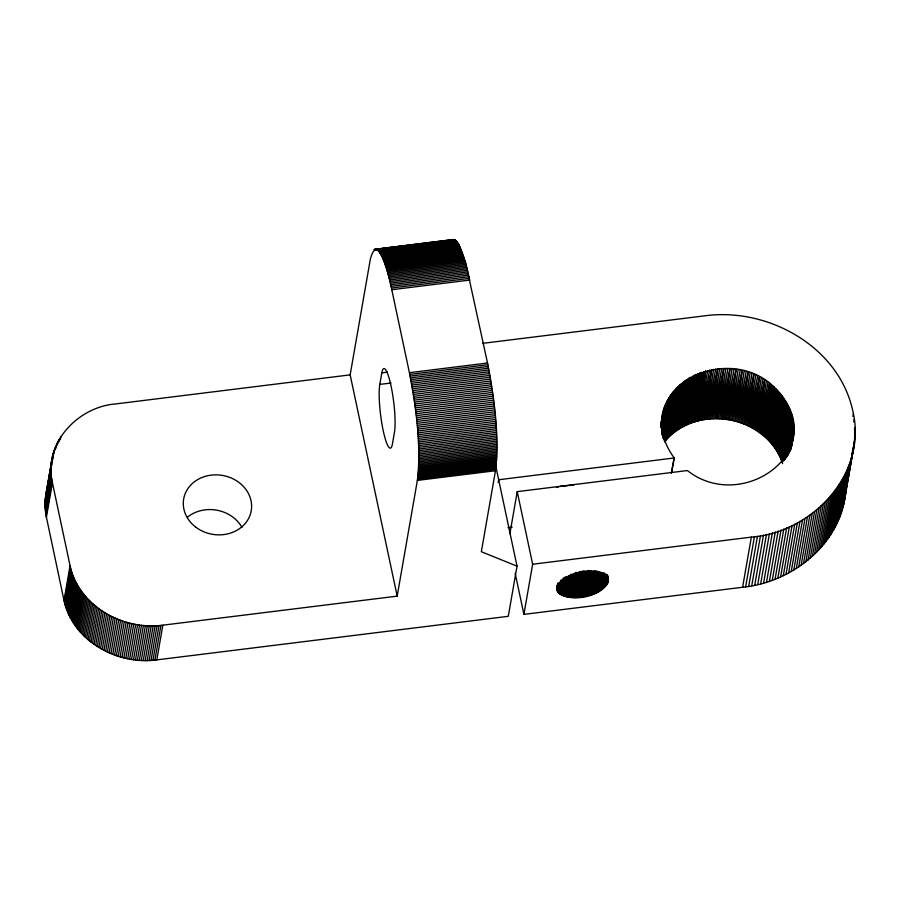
<?xml version="1.0" encoding="UTF-8"?>
<svg xmlns="http://www.w3.org/2000/svg" width="900" height="900" viewBox="0 0 900 900"><rect width="100%" height="100%" fill="white"/><g stroke="black" fill="none" stroke-linecap="round" stroke-linejoin="round"><path stroke-width="1.35" d="M397.181 596.126L417.375 480.409C421.436 444.442 416.093 408.037 409.41 372.69L391.781 289.721C390.611 283.106 378.428 228.296 370.35 259.155L350.156 374.873L397.181 596.126L162.855 625.174C123.356 630.697 78.806 606.206 70.054 565.706L52.425 482.749C42.964 443.632 77.805 406.71 115.841 403.92L350.156 374.873M47.115 488.61L45.045 502.076L45.742 514.058L64.001 600.424C72.742 640.924 117.304 665.415 156.803 659.88L508.286 616.309L517.028 566.168L481.343 551.722L495.484 470.723C499.545 434.756 494.201 398.351 487.519 363.015L465.728 263.002L458.651 244.249L455.366 240.097L452.452 239.771M608.467 580.635C602.865 562.59 560.048 572.512 556.751 588.881C563.704 606.488 613.609 596.104 607.342 574.965M846.034 488.498C843.12 541.89 793.721 582.356 742.601 587.261L523.901 614.374L532.654 564.233L751.354 537.12C812.205 532.665 867.949 473.58 852.817 411.007C838.811 346.207 767.531 307.035 704.329 315.877L482.569 343.361M509.895 533.644L517.23 491.636L687.375 470.543C743.265 514.688 833.434 448.526 775.665 388.598C727.335 337.95 626.006 390.814 674.201 457.988L671.602 472.894M664.751 440.527L673.447 391.522L665.393 440.809L674.64 390.094L666.304 439.762L675.889 388.699L668.216 437.704L677.194 387.338L669.206 436.714L678.533 386.021L670.23 435.735L679.939 384.739L672.367 433.868L681.379 383.501L673.47 432.956L682.875 382.298L674.595 432.079L684.405 381.15L676.924 430.391L685.98 380.036L678.127 429.593L687.6 378.979L679.342 428.816L689.254 377.966L681.851 427.331L690.952 376.999L683.134 426.634L692.685 376.076L684.439 425.959L694.451 375.199L687.105 424.699L696.251 374.389L688.466 424.114L698.085 373.613L689.839 423.551L699.941 372.904L692.64 422.527L701.831 372.24L694.069 422.055L703.744 371.621L695.498 421.616L705.679 371.07L698.411 420.829L707.636 370.564L699.885 420.48L709.616 370.114L701.37 420.154L711.607 369.731L704.363 419.614L713.621 369.394L705.87 419.389L715.646 369.113L707.389 419.197L717.671 368.887L710.438 418.905L719.707 368.719L711.967 418.804L721.755 368.606L713.509 418.736L723.803 368.561L716.591 418.691C697.028 418.455 676.879 426.386 664.515 441.889M729.967 368.73L722.768 418.995L716.591 418.691L725.85 368.561L718.133 418.725L727.909 368.618L719.685 418.781L729.967 368.73L721.226 418.871M783.045 460.822L791.01 412.414L782.156 462.262L790.391 410.67L781.189 459.652L789.705 408.938L780.649 458.359L788.962 407.228L780.075 457.076L788.153 405.529L778.826 454.545L787.298 403.864L778.163 453.296L786.375 402.21L777.454 452.059L785.396 400.579L775.957 449.64L784.373 398.981L775.159 448.436L783.281 397.406L774.326 447.266L782.145 395.854L772.571 444.96L780.941 394.335L771.66 443.835L779.704 392.85L770.715 442.721L778.41 391.399L768.735 440.561L777.06 389.981L767.7 439.504L775.665 388.598L766.643 438.48L774.236 387.248L764.449 436.478L772.751 385.942L763.312 435.51L771.221 384.671L762.154 434.565L769.646 383.445L759.769 432.743L768.038 382.252L758.543 431.876L766.395 381.105L757.294 431.021L764.707 380.014L754.74 429.401L762.986 378.956L753.424 428.625L761.231 377.944L752.096 427.882L759.442 376.988L749.385 426.465L757.62 376.065L748.012 425.801L755.775 375.21L746.617 425.171L753.896 374.389L743.783 423.979L751.995 373.624L742.342 423.428L750.071 372.915L740.891 422.899L748.125 372.251L737.944 421.942L746.168 371.644L736.459 421.515L744.176 371.093L734.974 421.11L742.185 370.586L731.959 420.401L740.171 370.136L730.44 420.086L738.146 369.743L728.91 419.805L725.85 419.344L734.062 369.124L724.309 419.152L732.015 368.899L722.768 418.995L725.85 419.344L736.11 369.405L728.91 419.805C752.681 423.743 775.17 440.123 782.595 463.59M785.014 459.428L792.067 415.935L783.754 460.834L791.572 414.169L783.09 460.834M663.176 438.39L670.185 396.011L662.962 436.849M661.939 433.541L667.429 400.77L661.916 432.079M785.835 457.853L792.506 417.713L785.126 459.495M663.761 438.581L671.209 394.481L663.289 438.368M788.31 453.555L793.44 423.101L787.748 455.445M661.5 427.579L665.212 405.765L661.387 427.534M661.883 427.466L665.887 404.077L661.748 427.41M662.434 433.575L668.284 399.161L661.905 434.835M786.577 456.548L792.889 419.501L785.959 457.942M788.692 453.724L793.631 424.901L788.479 453.735M790.256 449.291L793.8 428.512L790.02 450.09M662.209 418.039L661.005 424.957L663.536 410.94L660.96 425.914M662.895 434.036L669.206 397.575L662.389 434.902M664.121 440.28L672.3 392.985L663.863 438.57M667.249 438.716L675.889 388.699M671.288 434.79L679.939 384.739M675.742 431.224L684.405 381.15M680.591 428.062L689.254 377.966M756.023 430.2L764.707 380.014M760.972 433.642L769.646 383.445M765.562 437.468L774.236 387.248M769.736 441.63L778.41 391.399M773.471 446.108L782.145 395.854M776.722 450.844L785.396 400.579M779.467 455.805L788.153 405.529M781.695 460.957L790.391 410.67M786.623 457.088L787.084 454.387M791.258 446.827L793.586 433.912L791.235 447.39M45.697 495.281L52.042 458.887M45.281 498.668L52.751 455.546M45.135 500.366L53.167 453.892M45.045 502.076L53.64 452.25M51.356 466.65L51.829 463.973M52.29 461.306L54.157 450.619M45 503.786L51.064 469.069M54.023 453.015L54.72 449.01M45 505.496L51.064 470.779M54.866 450.079L55.328 447.401M45.056 507.206L51.109 472.489M45.157 508.928L51.21 474.21M55.98 448.256L56.678 444.251M45.304 510.637L51.356 475.92M56.959 445.365L57.42 442.699M45.495 512.347L51.559 477.63M57.746 443.835L58.208 441.169M45.742 514.058L51.795 479.34M58.579 442.316L59.04 439.65M46.024 515.756L52.087 481.039M59.445 440.831L59.917 438.154M46.361 517.455L52.425 482.749M60.367 439.358L60.829 436.68M64.001 600.424L70.054 565.706M64.384 602.123L70.436 567.405M64.811 603.81L70.875 569.092M65.295 605.486L71.347 570.769M65.812 607.163L71.876 572.445M66.386 608.816L72.439 574.099M67.005 610.47L73.058 575.752M67.657 612.101L73.721 577.395M68.366 613.732L74.43 579.015M69.12 615.341L75.172 580.624M69.907 616.939L75.971 582.221M70.751 618.514L76.804 583.796M71.629 620.077L77.681 585.36M72.551 621.63L78.604 586.913M73.519 623.149L79.571 588.442M74.52 624.656L80.584 589.95M75.566 626.153L81.63 591.435M76.657 627.615L82.71 592.898M77.782 629.055L83.835 594.349M78.941 630.484L85.005 595.766M80.145 631.879L86.209 597.161M81.394 633.251L87.446 598.534M82.665 634.59L88.729 599.884M83.981 635.918L90.034 601.2M85.32 637.211L91.384 602.494M86.704 638.471L92.767 603.754M88.121 639.709L94.185 604.991M89.573 640.913L95.625 606.195M91.046 642.094L97.11 607.376M92.565 643.241L98.617 608.524M94.095 644.355L100.159 609.637M95.67 645.435L101.722 610.717M97.267 646.481L103.32 611.764M98.888 647.494L104.951 612.776M100.541 648.472L106.594 613.766M102.218 649.418L108.27 614.711M103.916 650.329L109.969 615.623M105.638 651.206L111.69 616.489M107.381 652.05L113.434 617.332M109.147 652.849L115.2 618.131M110.925 653.614L116.989 618.896M112.736 654.334L118.789 619.627M114.559 655.02L120.611 620.314M116.392 655.673L122.456 620.955M118.249 656.28L124.301 621.574M120.116 656.854L126.169 622.136M121.995 657.383L128.047 622.676M123.885 657.877L129.949 623.16M125.786 658.327L131.85 623.61M127.71 658.732L133.763 624.026M129.623 659.104L135.686 624.386M131.558 659.43L137.621 624.712M133.493 659.722L139.556 625.005M135.439 659.959L141.491 625.252M137.385 660.161L143.438 625.455M139.331 660.33L145.384 625.613M141.278 660.442L147.341 625.725M143.235 660.521L149.287 625.804M145.181 660.555L151.234 625.837M147.127 660.555L153.191 625.837M149.074 660.499L155.126 625.781M151.009 660.409L157.072 625.691M152.955 660.274L159.007 625.556M154.879 660.105L160.942 625.387M156.803 659.88L162.855 625.174M381.825 372.836A34.301 5.569 82.9 0 1 391.039 385.976A34.301 5.569 82.9 0 1 394.459 432.293L392.445 443.869A34.301 5.569 82.9 0 1 383.231 430.729A34.301 5.569 82.9 0 1 379.8 384.412L381.825 372.836L387.405 372.15M498.195 482.456L498.668 479.745L674.201 457.988L671.254 472.95M661.016 424.406L662.749 414.461M660.994 424.822L663.109 412.695L661.174 423.765M661.084 425.329L661.793 421.211M661.072 427.702L664.594 407.464L660.96 427.084L664.031 409.196L661.14 425.655M661.95 429.412L666.63 402.412L661.894 428.692M685.766 425.317L694.451 375.199M691.234 423.022L699.941 372.904M696.949 421.2L705.679 371.07M702.855 419.873L711.607 369.731M708.908 419.029L717.671 368.887M715.05 418.702L723.803 368.561M727.38 419.558L736.11 369.405M733.466 420.739L742.185 370.586M739.418 422.415L748.125 372.251M745.2 424.564L753.896 374.389M750.758 427.162L759.442 376.988M742.601 587.261L751.354 537.12M745.661 586.856L754.414 536.704M748.71 586.373L757.462 536.231M751.736 585.821L760.489 535.68M754.74 585.214L763.492 535.072M757.721 584.539L766.474 534.398M760.68 583.796L769.433 533.655M784.541 459.439L792.067 415.935M763.616 582.986L772.369 532.845M787.298 455.299L793.192 421.301L786.577 457.155M766.53 582.12L775.283 531.967M789.491 451.192L793.744 426.713L789.334 451.192M790.504 449.865L791.449 444.465M791.123 447.086L793.721 432.113L790.459 450M791.393 447.334L793.395 435.701L791.831 444.78M769.41 581.186L778.163 531.034M772.268 580.185L781.02 530.044M775.08 579.127L783.832 528.986M777.87 578.002L786.623 527.861M780.615 576.821L789.367 526.68M783.326 575.584L792.079 525.431M786.004 574.279L794.756 524.137M788.636 572.918L797.389 522.776M791.224 571.5L799.976 521.347M793.778 570.015L802.53 519.874M796.275 568.485L805.028 518.344M798.739 566.899L807.491 516.757M801.146 565.256L809.899 515.115M803.509 563.558L812.261 513.416M805.815 561.814L814.567 511.673M808.065 560.014L816.817 509.873M810.27 558.169L819.023 508.016M812.419 556.267L821.171 506.126M814.511 554.321L823.264 504.18M816.548 552.33L825.3 502.178M818.528 550.283L827.269 500.141M820.44 548.201L829.192 498.06M822.296 546.075L831.049 495.934M824.085 543.904L832.837 493.762M825.817 541.699L834.57 491.558M827.482 539.449L836.235 489.308M829.08 537.165L837.832 487.024M830.61 534.847L839.363 484.695M832.072 532.485L840.825 482.344M852.885 416.43L853.357 413.719M833.479 530.1L842.231 479.947M834.806 527.67L843.559 477.529M853.729 421.897L854.201 419.186M836.066 525.217L844.819 475.076M837.248 522.731L846 472.59M838.373 520.222L847.125 470.081M854.438 430.11L854.91 427.399M839.419 517.691L848.171 467.539M854.516 432.855L854.989 430.144M840.386 515.126L849.139 464.985M854.528 435.589L855 432.889M841.286 512.539L850.039 462.397M854.46 438.334L854.933 435.623M842.119 509.929L850.871 459.787M848.16 476.291L848.633 473.58M849.105 470.869L849.577 468.169M850.05 465.457L850.523 462.746M850.995 460.035L851.467 457.324M851.94 454.613L853.121 447.84M853.594 445.129L854.786 438.345M842.873 507.308L854.561 441.067M843.548 504.664L854.258 443.779M844.155 501.998L853.886 446.49M556.436 487.496L558.889 486.776M560.137 486.461L573.863 484.92M374.647 249.3L453.69 239.445M374.344 249.458L454.343 239.569M374.051 249.66L454.68 239.692M375.154 249.739L455.017 239.873M377.257 249.784L455.366 240.097M377.606 250.054L455.715 240.379M377.955 250.38L456.064 240.694M378.315 250.751L456.424 241.065M378.686 251.167L456.784 241.481M379.046 251.629L457.155 241.942M379.418 252.135L457.526 242.449M379.789 252.686L457.897 243M380.171 253.282L458.28 243.596M380.554 253.924L458.651 244.249M380.925 254.621L459.034 244.935M381.319 255.352L459.428 245.666M381.701 256.129L459.81 246.442M382.095 256.95L460.204 247.264M382.478 257.816L460.586 248.13M382.871 258.716L460.98 249.041M383.265 259.661L461.374 249.986M383.659 260.651L461.767 250.976M384.064 261.686L462.161 252M384.457 262.755L462.566 253.069M384.851 263.869L462.96 254.183M385.245 265.016L463.354 255.33M385.65 266.197L463.748 256.523M386.044 267.424L464.152 257.738M386.438 268.684L464.546 259.009M386.831 269.977L464.94 260.303M387.225 271.316L465.334 261.63M387.619 272.678L465.728 263.002M388.012 274.084L466.11 264.398M388.395 275.512L466.504 265.826M388.789 276.975L466.886 267.289M389.171 278.471L467.28 268.785M389.554 280.001L467.662 270.315M389.936 281.554L468.034 271.868M390.308 283.129L468.416 273.454M390.679 284.738L468.787 275.062M391.05 286.38L469.159 276.694M391.421 288.034L469.53 278.359M391.781 289.721L469.89 280.046M409.41 372.69L487.519 363.015M409.77 374.4L487.879 364.714M410.13 376.132L488.239 366.446M410.479 377.887L488.588 368.201M410.816 379.654L488.925 369.968M379.8 384.412L390.96 383.029M411.165 381.442L489.274 371.767M411.491 383.254L489.6 373.567M411.829 385.076L489.938 375.401M412.155 386.921L490.252 377.235M412.47 388.777L490.579 379.091M412.785 390.645L490.894 380.97M413.089 392.535L491.197 382.849M413.392 394.425L491.501 384.739M413.685 396.326L491.794 386.64M413.966 398.239L492.075 388.553M414.248 400.162L492.356 390.476M414.529 402.086L492.626 392.4M414.787 404.021L492.896 394.335M415.046 405.956L493.155 396.27M415.305 407.891L493.402 398.216M415.541 409.838L493.65 400.151M415.777 411.784L493.886 402.098M416.014 413.73L494.111 404.044M416.228 415.665L494.336 405.979M416.441 417.6L494.55 407.925M416.644 419.535L494.752 409.86M416.846 421.47L494.944 411.784M417.026 423.394L495.135 413.707M417.206 425.306L495.315 415.631M417.375 427.219L495.484 417.532M417.532 429.12L495.641 419.434M417.69 430.999L495.799 421.324M417.836 432.877L495.934 423.191M417.96 434.745L496.069 425.059M418.095 436.59L496.192 426.904M418.207 438.424L496.316 428.738M418.309 440.235L496.418 430.56M418.41 442.035L496.519 432.36M418.489 443.824L496.598 434.137M418.567 445.579L496.676 435.904M418.635 447.322L496.744 437.636M418.702 449.044L496.8 439.358M418.748 450.743L496.856 441.056M418.781 452.407L496.89 442.733M418.815 454.061L496.924 444.375M418.838 455.681L496.935 445.995M418.838 457.279L496.946 447.593M418.838 458.843L496.946 449.156M418.838 460.384L496.935 450.697M418.815 461.891L496.924 452.205M418.781 463.365L496.89 453.69M418.748 464.816L496.856 455.13M418.691 466.234L496.8 456.548M418.635 467.618L496.744 457.931M418.567 468.956L496.676 459.281M418.489 470.272L496.598 460.586M418.41 471.555L496.519 461.869M418.309 472.793L496.418 463.106M418.207 473.996L496.316 464.31M418.084 475.166L496.192 465.48M417.96 476.291L496.069 466.605M417.836 477.382L495.934 467.696M417.69 478.429L495.799 468.743M417.532 479.441L495.641 469.755M417.375 480.409L495.484 470.723M508.027 527.648L512.201 527.119M607.567 575.314L608.434 579.431M607.23 575.775L608.389 581.265M606.791 575.044L608.254 581.884M606.308 574.301L608.051 582.525M606.038 574.942L607.793 583.166M605.43 574.211L607.466 583.808M604.755 573.491L607.084 584.449M604.012 572.76L606.634 585.09M603.518 573.401L606.139 585.731M602.674 572.681L605.576 586.373M602.055 573.311L604.969 587.014M601.099 572.569L604.305 587.633M600.086 571.826L603.585 588.262M599.321 572.434L602.809 588.87M598.207 571.669L601.999 589.466M597.06 570.881L601.133 590.062M596.149 571.455L600.221 590.636M594.9 570.645L599.276 591.199M593.91 571.196L598.275 591.739M592.886 571.725L597.251 592.268M591.525 570.859L596.183 592.774M590.434 571.342L595.091 593.269M589.016 570.442L593.966 593.73M587.857 570.892L592.808 594.18M586.676 571.309L591.626 594.596M585.484 571.702L590.423 594.99M583.965 570.712L589.207 595.361M582.727 571.05L587.97 595.71M581.49 571.365L586.721 596.025M580.23 571.658L585.461 596.317M578.959 571.916L584.201 596.576M577.98 573.525L582.93 596.812M576.428 572.355L581.659 597.015M575.156 572.524L580.399 597.184M574.189 574.043L579.139 597.33M572.929 574.155L577.879 597.431M571.691 574.234L576.641 597.51M570.465 574.279L575.404 597.566M569.543 575.663L574.2 597.577M568.35 575.651L573.007 597.566M567.472 576.967L571.837 597.521M566.336 576.889L570.701 597.442M565.222 576.776L569.587 597.33M564.435 578.014L568.507 597.184M563.389 577.834L567.461 597.015M562.669 579.004L566.449 596.812M561.983 580.14L565.481 596.587M561.06 579.881L564.548 596.317M560.464 580.961L563.659 596.036M559.913 582.019L562.815 595.71M559.406 583.043L562.028 595.373M558.664 582.671L561.285 595.001M558.259 583.65L560.587 594.607M557.618 583.222L559.946 594.18M557.618 585.518L559.361 593.741M557.089 585.056L558.832 593.269M556.909 585.934L558.371 592.785M556.785 586.8L557.955 592.279M556.729 587.644L557.595 591.75M556.729 588.465L557.303 591.21M517.23 491.636L532.654 564.233M495.484 464.76L517.028 566.168M515.171 573.289L523.901 614.374M187.391 517.241A34.301 29.88 9.9 0 1 241.954 527.4M787.961 452.79L787.5 455.524L787.961 452.79M661.928 421.65L660.994 427.084L661.928 421.65M661.883 423.461L661.174 427.613L661.883 423.461M662.355 430.718L661.883 433.463L662.355 430.718M790.234 447.863L789.536 451.946L790.234 447.863M793.8 430.312L790.481 449.539L793.8 430.312M195.773 527.153A34.301 29.88 9.9 0 0 251.167 511.132A34.301 29.88 9.9 0 0 205.425 476.303A34.301 29.88 9.9 0 0 195.773 527.153"/></g></svg>
